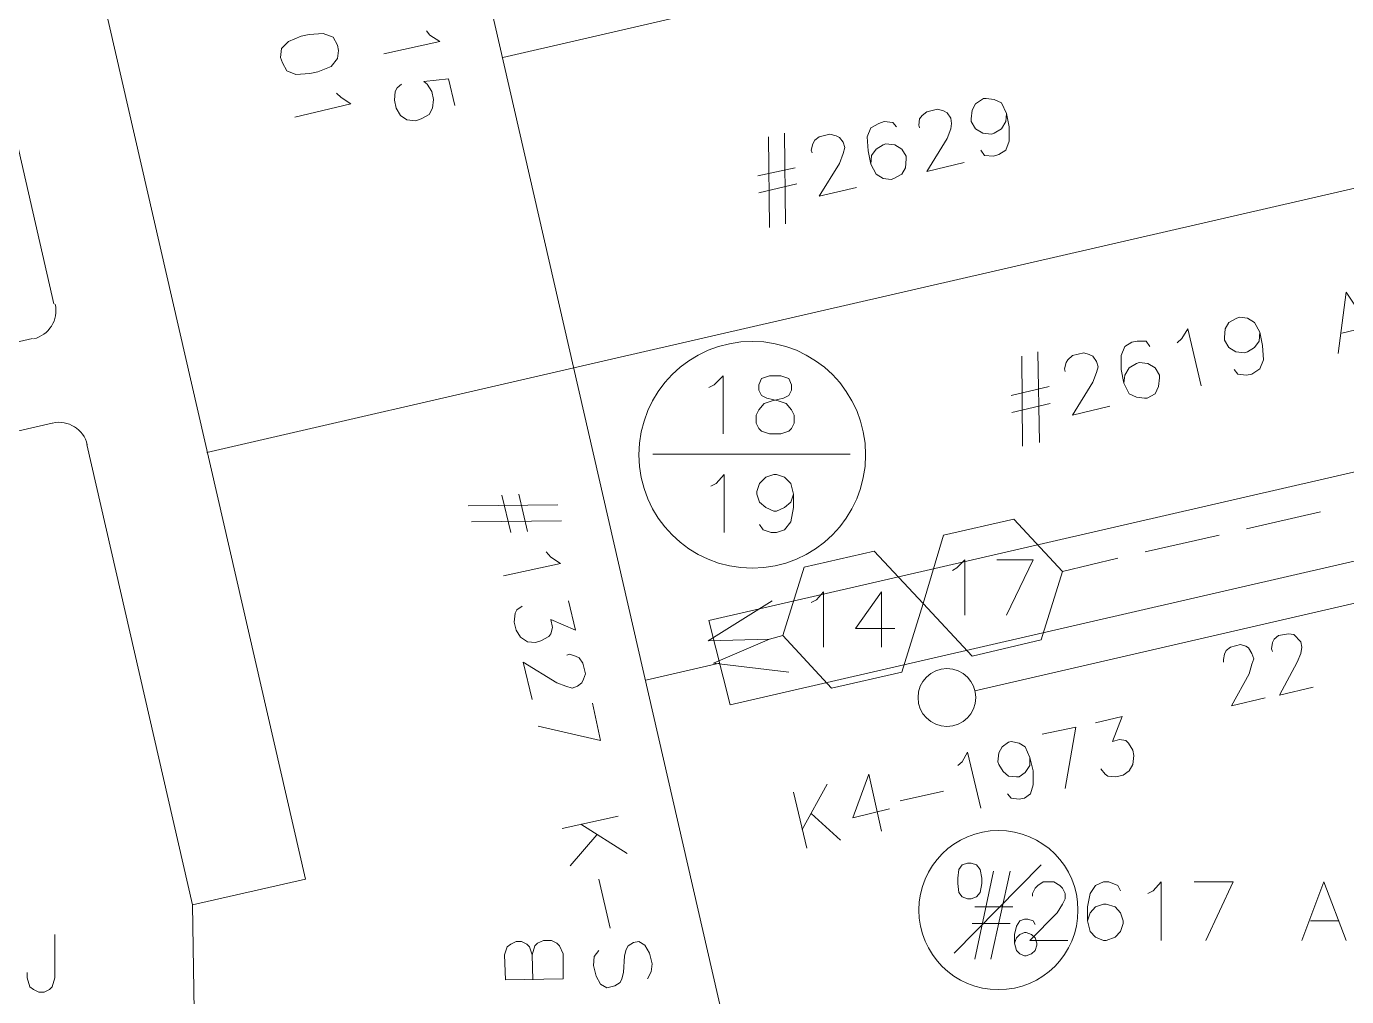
# Model space of a CAD drawing. Header units: millimetres. Extents: x 0.09 to 0.957, y 0.015 to 0.727.
# Drawn here: x 0.6194 to 0.7763, y 0.1853 to 0.3005 of the extents above; entities that cross this region are included whole.
import ezdxf

# ---------------------------------------------------------------- set-up
doc = ezdxf.new("R2010")
doc.units = ezdxf.units.MM
for name, color, linetype, true_color in [('PDF_s48$Cable-565', 23, 'Continuous', 0xdd8a6e), ('PDF_s48$LOTS', 254, 'Continuous', 0xdcdcdc), ('PDF_s48$ROAD', 8, 'Continuous', 0x808080), ('PDF_s48$SDU', 157, 'Continuous', 0x396472)]:
    doc.layers.add(name, color=color, linetype=linetype, true_color=true_color)
for name, color, linetype in [('PDF_s48$HCOUNT', 1, 'Continuous'), ('PDF_s48$Passives-TapOffs', 7, 'Continuous'), ('PDF_s48$POLE', 7, 'Continuous'), ('PDF_s48$STRAND', 7, 'Continuous'), ('PDF_s48$Symbols-EndOfLine', 7, 'Continuous'), ('PDF_s48$Symbols-Terminator', 7, 'Continuous')]:
    doc.layers.add(name, color=color, linetype=linetype)

msp = doc.modelspace()

# ---------------------------------------------------------------- linework, layer by layer
at = {"layer": 'PDF_s48$Cable-565', "lineweight": 13}
for points in [[(0.7731383300781179, 0.2428292968749978), (0.764373886718743, 0.2408229785156228)], [(0.761100419921868, 0.2400838085937478), (0.7523359765624931, 0.2380774902343728)], [(0.7490625097656181, 0.2373383203124978), (0.7425155761718683, 0.2357543847656228)]]:
    msp.add_lwpolyline(points, dxfattribs=at)
at = {"layer": 'PDF_s48$HCOUNT', "lineweight": 9}
for points in [[(0.7399812792968682, 0.2009078027343731), (0.7296329003906182, 0.1904538281249982)], [(0.7368134082031182, 0.1916153808593732), (0.7368134082031182, 0.1926713378906232), (0.7370245996093682, 0.1936216992187482), (0.7374469824218683, 0.1942552734374983), (0.7379749609374932, 0.1944664648437482), (0.7383973437499933, 0.1944664648437482), (0.7390309179687433, 0.1942552734374983), (0.7392421093749934, 0.1938328906249982)]]:
    msp.add_lwpolyline(points, dxfattribs=at)
for points in [[(0.7312168359374934, 0.2011189941406232), (0.7316392187499933, 0.2011189941406232), (0.7322727929687433, 0.2009078027343731), (0.7326951757812433, 0.2003798242187481), (0.7329063671874932, 0.1993238671874982), (0.7329063671874932, 0.1986902929687482), (0.7326951757812433, 0.1976343359374981), (0.7322727929687433, 0.1971063574218732), (0.7316392187499933, 0.1968951660156232), (0.7312168359374934, 0.1968951660156232), (0.7305832617187434, 0.1971063574218732), (0.7301608789062433, 0.1976343359374981), (0.7300552832031184, 0.1986902929687482), (0.7300552832031184, 0.1993238671874982), (0.7301608789062433, 0.2003798242187481), (0.7305832617187434, 0.2009078027343731)], [(0.7370245996093682, 0.1922489550781232), (0.7374469824218683, 0.1926713378906232), (0.7379749609374932, 0.1928825292968732), (0.7381861523437432, 0.1928825292968732), (0.7388197265624932, 0.1926713378906232), (0.7392421093749934, 0.1922489550781232), (0.7394533007812432, 0.1916153808593732), (0.7394533007812432, 0.1914041894531232), (0.7392421093749934, 0.1907706152343732), (0.7388197265624932, 0.1903482324218733), (0.7381861523437432, 0.1901370410156232), (0.7379749609374932, 0.1901370410156232), (0.7374469824218683, 0.1903482324218733), (0.7370245996093682, 0.1907706152343732), (0.7368134082031182, 0.1916153808593732)]]:
    msp.add_lwpolyline(points, close=True, dxfattribs=at)
msp.add_circle((0.7348879790415569, 0.1955535747446859), 0.0094508149037488, dxfattribs=at)
at = {"layer": 'PDF_s48$LOTS', "lineweight": 0}
for points in [[(0.7056626757812436, 0.1674339648437485), (0.641988466796869, 0.444728281249996)], [(0.6759902832031189, 0.2967887011718723), (0.7230859667968684, 0.3076650585937472)], [(0.6408269140624941, 0.2499042089843727), (0.6844379394531188, 0.2599358007812476), (0.8461049609374921, 0.2971054882812472)], [(0.7017556347656186, 0.224878027343748), (0.6929911914062437, 0.2228717089843729)], [(0.6396989328907708, 0.1583636758257364), (0.6391373828124941, 0.1961559960937482)]]:
    msp.add_lwpolyline(points, dxfattribs=at)
at = {"layer": 'PDF_s48$Passives-TapOffs', "lineweight": 9}
for points in [[(0.7317448144531183, 0.225722792968748), (0.7259370507812433, 0.2319529394531228), (0.7283657519531183, 0.2400838085937478), (0.7367078124999932, 0.2419845312499977), (0.7425155761718683, 0.2357543847656228), (0.7399812792968682, 0.2276235156249979)], [(0.7150606933593684, 0.2219213476562479), (0.7092529296874935, 0.2281514941406229), (0.7117872265624935, 0.2362823632812478), (0.7201292871093684, 0.2381830859374978), (0.7259370507812433, 0.2319529394531228), (0.7234027539062434, 0.2238220703124979)]]:
    msp.add_lwpolyline(points, close=True, dxfattribs=at)
for points in [[(0.7294217089843684, 0.2358599804687478), (0.7299496874999933, 0.2361767675781228), (0.7309000488281184, 0.2371271289062478), (0.7309000488281184, 0.2305801953124979)], [(0.7347014941406182, 0.2371271289062478), (0.7390309179687433, 0.2371271289062478), (0.7358630468749933, 0.2305801953124979)], [(0.7126319921874935, 0.2320585351562479), (0.7132655664062435, 0.2323753222656228), (0.7141103320312434, 0.2333256835937478), (0.7141103320312434, 0.2267787499999979)], [(0.7225579882812435, 0.2289962597656229), (0.7179117773437433, 0.2289962597656229), (0.7209740527343684, 0.2333256835937478), (0.7209740527343684, 0.2267787499999979)]]:
    msp.add_lwpolyline(points, dxfattribs=at)
at = {"layer": 'PDF_s48$POLE', "lineweight": 0}
for points in [[(0.7464226171874933, 0.217803115234373), (0.7495904882812431, 0.218542285156248), (0.7484289355468681, 0.215585605468748), (0.7492737011718682, 0.215796796874998), (0.7500128710937431, 0.215691201171873), (0.7503296582031183, 0.215374414062498), (0.7508576367187431, 0.214529648437498), (0.7509632324218681, 0.213896074218748), (0.7508576367187431, 0.2128401171874981), (0.7504352539062431, 0.212100947265623), (0.749696083984368, 0.2115729687499981), (0.7488513183593682, 0.2113617773437481), (0.7479009570312432, 0.211467373046873), (0.7475841699218682, 0.211678564453123), (0.7470561914062431, 0.212312138671873)], [(0.7400868749999931, 0.216430371093748), (0.7440995117187432, 0.217275136718748), (0.7428323632812432, 0.2099890332031231)], [(0.7300552832031184, 0.212734521484373), (0.7305832617187434, 0.2131569042968731), (0.7312168359374934, 0.214318457031248), (0.7328007714843683, 0.2076659277343731)], [(0.7386085351562433, 0.213684882812498), (0.7390309179687433, 0.212100947265623), (0.7390309179687433, 0.210411416015623), (0.7387141308593682, 0.209355458984373), (0.7379749609374932, 0.2088274804687481), (0.7373413867187432, 0.2087218847656231), (0.7363910253906182, 0.2088274804687481), (0.7359686425781183, 0.209355458984373)], [(0.7115760351562435, 0.2051316308593731), (0.7145327148437435, 0.210517011718748)], [(0.7219244140624933, 0.2075603320312481), (0.7175949902343683, 0.206504374999998), (0.7194957128906184, 0.211678564453123), (0.7209740527343684, 0.2049204394531231)], [(0.7105200781249935, 0.209566650390623), (0.7121040136718685, 0.2029141210937482)], [(0.7283657519531183, 0.209672246093748), (0.7231915624999934, 0.2085106933593731)], [(0.7161166503906184, 0.2038644824218732), (0.7126319921874935, 0.2070323535156231)]]:
    msp.add_lwpolyline(points, dxfattribs=at)
msp.add_lwpolyline([(0.7386085351562433, 0.212734521484373), (0.7380805566406182, 0.2118897558593731), (0.7373413867187432, 0.2113617773437481), (0.7370245996093682, 0.2113617773437481), (0.7360742382812432, 0.211467373046873), (0.7354406640624932, 0.2119953515624981), (0.7349126855468683, 0.2128401171874981), (0.7348070898437432, 0.2131569042968731), (0.7349126855468683, 0.214212861328123), (0.7353350683593682, 0.214952031249998), (0.7360742382812432, 0.215480009765623), (0.7363910253906182, 0.215585605468748), (0.7373413867187432, 0.215374414062498), (0.7380805566406182, 0.214952031249998), (0.7386085351562433, 0.213684882812498)], close=True, dxfattribs=at)
msp.add_circle((0.7287632123457928, 0.2207920206142361), 0.0034318345514746, dxfattribs=at)
at = {"layer": 'PDF_s48$ROAD', "lineweight": 0}
for points in [[(0.6265714941406193, 0.2508545703124977), (0.6391373828124941, 0.1961559960937482), (0.6525480371093692, 0.1992182714843732), (0.5991166113281194, 0.4314232226562461)], [(0.6226644531249943, 0.2675386914062475), (0.6062971191406195, 0.3390269824218719)], [(0.850751171874992, 0.2644764160156225), (0.7004884863281186, 0.2299466210937479), (0.7030227832031186, 0.219915029296873), (0.8534966601562421, 0.2545504199218727)], [(0.6201301562499943, 0.2634204589843725), (0.4041869433593713, 0.213790478515623)], [(0.6224532617187443, 0.2533888671874976), (0.5093602636718704, 0.2274123242187479)]]:
    msp.add_lwpolyline(points, dxfattribs=at)
for centre, radius, start, end in [((0.6194672005599555, 0.2667279795102401), 0.0034318621375387, 282.9474122329322, 12.94736798252482), ((0.6232688075991254, 0.2500432113021482), 0.0034318621375395, 12.94741223289876, 102.9473679825104)]:
    msp.add_arc(centre, radius, start, end, dxfattribs=at)
at = {"layer": 'PDF_s48$SDU', "lineweight": 0}
for points in [[(0.6563494824218691, 0.2982670410156222), (0.6564550781249939, 0.2976334667968723), (0.6563494824218691, 0.2966831054687473), (0.6556103124999941, 0.2957327441406223), (0.654026376953119, 0.2950991699218723), (0.653076015624994, 0.2948879785156222), (0.651386484374994, 0.2947823828124973), (0.650330527343744, 0.2952047656249972), (0.649802548828119, 0.2961551269531223), (0.6495913574218691, 0.2967887011718723), (0.649696953124994, 0.2978446582031223), (0.6505417187499941, 0.2986894238281223), (0.652020058593744, 0.2993229980468722), (0.6529704199218691, 0.2995341894531223), (0.654659951171869, 0.2996397851562472), (0.655821503906244, 0.2992174023437472)], [(0.7357574511718683, 0.2891858105468723), (0.7352294726562433, 0.2883410449218724), (0.7343847070312433, 0.2878130664062474), (0.7340679199218683, 0.2877074707031224), (0.7330119628906182, 0.2878130664062474), (0.7321671972656184, 0.2883410449218724), (0.7316392187499933, 0.2891858105468723), (0.7316392187499933, 0.2895025976562473), (0.7317448144531183, 0.2905585546874973), (0.7321671972656184, 0.2912977246093723), (0.7331175585937433, 0.2919312988281223), (0.7334343457031184, 0.2919312988281223), (0.7343847070312433, 0.2918257031249973), (0.7352294726562433, 0.2914033203124973), (0.7358630468749933, 0.2901361718749973)], [(0.7198124999999935, 0.2851731738281224), (0.7203404785156184, 0.2859123437499973), (0.7211852441406184, 0.2864403222656224), (0.7215020312499933, 0.2865459179687473), (0.7225579882812435, 0.2864403222656224), (0.7234027539062434, 0.2859123437499973), (0.7239307324218685, 0.2850675781249974), (0.7239307324218685, 0.2847507910156224), (0.7238251367187435, 0.2836948339843724), (0.7234027539062434, 0.2829556640624974), (0.7224523925781183, 0.2824276855468724), (0.7221356054687434, 0.2823220898437474), (0.7211852441406184, 0.2824276855468724), (0.7203404785156184, 0.2829556640624974), (0.7197069042968685, 0.2841172167968724)], [(0.765852226562493, 0.2631036718749975), (0.765324248046868, 0.2623645019531226), (0.764479482421868, 0.2618365234374976), (0.7641626953124929, 0.2617309277343725), (0.763106738281243, 0.2618365234374976), (0.762261972656243, 0.2623645019531226), (0.7617339941406182, 0.2632092675781226), (0.7617339941406182, 0.2635260546874976), (0.761839589843743, 0.2645820117187476), (0.762261972656243, 0.2653211816406226), (0.763212333984368, 0.2658491601562475), (0.763529121093743, 0.2659547558593726), (0.764479482421868, 0.2658491601562475), (0.765324248046868, 0.2653211816406226), (0.765957822265618, 0.2641596289062476)], [(0.7499072753906181, 0.2590910351562476), (0.7504352539062431, 0.2599358007812476), (0.7512800195312432, 0.2604637792968726), (0.7515968066406181, 0.2605693749999976), (0.7526527636718681, 0.2604637792968726), (0.7534975292968681, 0.2599358007812476), (0.7540255078124931, 0.2590910351562476), (0.7540255078124931, 0.2587742480468726), (0.7539199121093682, 0.2577182910156226), (0.7534975292968681, 0.2568735253906226), (0.7525471679687432, 0.2563455468749977), (0.7522303808593681, 0.2563455468749977), (0.7512800195312432, 0.2564511425781226), (0.7504352539062431, 0.2568735253906226), (0.7498016796874932, 0.2581406738281226)], [(0.7457890429687432, 0.1952056347656233), (0.7464226171874933, 0.1959448046874982), (0.7473729785156182, 0.1962615917968732), (0.7476897656249931, 0.1962615917968732), (0.7487457226562431, 0.1959448046874982), (0.749379296874993, 0.1952056347656233), (0.749696083984368, 0.1942552734374983), (0.749696083984368, 0.1939384863281232), (0.749379296874993, 0.1929881249999982), (0.7487457226562431, 0.1923545507812482), (0.7476897656249931, 0.1919321679687482), (0.7473729785156182, 0.1919321679687482), (0.7464226171874933, 0.1923545507812482), (0.7457890429687432, 0.1929881249999982), (0.7454722558593682, 0.1942552734374983)]]:
    msp.add_lwpolyline(points, close=True, dxfattribs=at)
for points in [[(0.6669090527343688, 0.2999565722656222), (0.6673314355468689, 0.2994285937499972), (0.6684929882812439, 0.2986894238281223), (0.661840458984369, 0.2972110839843722)], [(0.663952373046869, 0.2936208300781223), (0.663424394531244, 0.2931984472656223), (0.6632132031249939, 0.2927760644531223), (0.663107607421869, 0.2917201074218723), (0.663318798828119, 0.2907697460937473), (0.6638467773437439, 0.2899249804687473), (0.664585947265619, 0.2893970019531223), (0.6656419042968689, 0.2892914062499973), (0.6662754785156189, 0.2895025976562473), (0.667225839843744, 0.2900305761718723), (0.6676482226562439, 0.2907697460937473), (0.6677538183593689, 0.2918257031249973), (0.667542626953119, 0.2927760644531223), (0.6670146484374939, 0.2936208300781223), (0.6665922656249939, 0.2939376171874973), (0.6695489453124939, 0.2942544042968723), (0.6702881152343689, 0.2910865332031223)], [(0.6562438867187441, 0.2925648730468723), (0.656771865234369, 0.2920368945312473), (0.657933417968744, 0.2912977246093723), (0.651280888671869, 0.2897137890624973)], [(0.7255146679687434, 0.2884466406249974), (0.7254090722656183, 0.2887634277343723), (0.7255146679687434, 0.2895025976562473), (0.7258314550781183, 0.2899249804687473), (0.7263594335937434, 0.2903473632812474), (0.7276265820312434, 0.2906641503906223), (0.7283657519531183, 0.2904529589843723), (0.7287881347656184, 0.2902417675781223), (0.7292105175781183, 0.2896081933593723), (0.7293161132812434, 0.2889746191406223), (0.7292105175781183, 0.2883410449218724), (0.7287881347656184, 0.2871794921874973), (0.7263594335937434, 0.2832724511718724), (0.7307944531249932, 0.2843284082031224)], [(0.7197069042968685, 0.2841172167968724), (0.7193901171874933, 0.2857011523437474), (0.7192845214843685, 0.2873906835937474), (0.7197069042968685, 0.2884466406249974), (0.7206572656249933, 0.2889746191406223), (0.7212908398437433, 0.2891858105468723), (0.7223467968749934, 0.2890802148437474), (0.7227691796874934, 0.2885522363281223)], [(0.7358630468749933, 0.2901361718749973), (0.7361798339843683, 0.2885522363281223), (0.7361798339843683, 0.2868627050781223), (0.7357574511718683, 0.2858067480468724), (0.7349126855468683, 0.2852787695312473), (0.7342791113281183, 0.2850675781249974), (0.7332231542968684, 0.2851731738281224), (0.7328007714843683, 0.2858067480468724)], [(0.7076689941406185, 0.2766199218749974), (0.7075633984374936, 0.2873906835937474)], [(0.7095697167968684, 0.2770423046874975), (0.7094641210937435, 0.2878130664062474)], [(0.7127375878906185, 0.2854899609374973), (0.7126319921874935, 0.2858067480468724), (0.7128431835937434, 0.2865459179687473), (0.7130543749999935, 0.2869683007812474), (0.7135823535156184, 0.2873906835937474), (0.7148495019531185, 0.2877074707031224), (0.7155886718749934, 0.2874962792968723), (0.7160110546874935, 0.2872850878906223), (0.7164334374999936, 0.2867571093749974), (0.7166446289062434, 0.2861235351562474), (0.7164334374999936, 0.2853843652343724), (0.7160110546874935, 0.2842228124999973), (0.7135823535156184, 0.2803157714843724), (0.7180173730468685, 0.2813717285156224)], [(0.7107312695312435, 0.2836948339843724), (0.7062962499999936, 0.2827444726562474)], [(0.7109424609374936, 0.2817941113281224), (0.7064018457031186, 0.2807381542968725)], [(0.7752502441406178, 0.2616253320312476), (0.7762006054687429, 0.2689114355468725), (0.7803188378906178, 0.2627868847656225)], [(0.756137421874993, 0.2628924804687476), (0.756665400390618, 0.2634204589843725), (0.757404570312493, 0.2645820117187476), (0.7589885058593681, 0.2578238867187476)], [(0.765957822265618, 0.2641596289062476), (0.7662746093749929, 0.2625756933593726), (0.766380205078118, 0.2608861621093726), (0.765957822265618, 0.2598302050781226), (0.765007460937493, 0.2591966308593726), (0.764373886718743, 0.2590910351562476), (0.7633179296874931, 0.2591966308593726), (0.762895546874993, 0.2597246093749976)], [(0.778840498046868, 0.2647932031249975), (0.775672626953118, 0.2640540332031226)], [(0.7498016796874932, 0.2581406738281226), (0.7494848925781181, 0.2597246093749976), (0.7494848925781181, 0.2614141406249976), (0.7499072753906181, 0.2624700976562476), (0.7507520410156181, 0.2629980761718726), (0.7513856152343682, 0.2631036718749975), (0.7524415722656181, 0.2631036718749975), (0.7528639550781181, 0.2624700976562476)], [(0.7377637695312433, 0.2506433789062477), (0.7376581738281182, 0.2613085449218726)], [(0.7397700878906182, 0.2510657617187477), (0.7395588964843683, 0.2618365234374976)], [(0.7428323632812432, 0.2595134179687476), (0.7427267675781182, 0.2598302050781226), (0.7429379589843683, 0.2605693749999976), (0.7431491503906181, 0.2608861621093726), (0.7436771289062432, 0.2614141406249976), (0.7450498730468681, 0.2617309277343725), (0.7456834472656181, 0.2615197363281226), (0.7461058300781181, 0.2613085449218726), (0.7465282128906181, 0.2606749707031226), (0.7467394042968682, 0.2600413964843726), (0.7465282128906181, 0.2594078222656226), (0.7461058300781181, 0.2582462695312476), (0.7436771289062432, 0.2543392285156227), (0.7481121484374932, 0.2553951855468726)], [(0.7409316406249932, 0.2577182910156226), (0.7363910253906182, 0.2566623339843726)], [(0.7410372363281182, 0.2557119726562476), (0.7364966210937433, 0.2546560156249977)], [(0.6769406445312438, 0.2404005957031228), (0.6758846874999938, 0.2448356152343727)], [(0.6789469628906187, 0.2405061914062478), (0.6778910058593688, 0.2449412109374978)], [(0.6718720507812438, 0.2435684667968728), (0.6825372167968689, 0.2436740624999977)], [(0.6722944335937439, 0.2416677441406227), (0.6829595996093687, 0.2417733398437478)], [(0.6811644726562438, 0.2380774902343728), (0.6816924511718688, 0.2374439160156228), (0.6828540039062438, 0.2367047460937478), (0.6760958789062438, 0.2352264062499978)], [(0.6838043652343688, 0.2322697265624978), (0.6846491308593688, 0.2287850683593729), (0.6816924511718688, 0.2300522167968729), (0.6819036425781188, 0.2291018554687479), (0.6816924511718688, 0.2283626855468729), (0.6814812597656187, 0.2280458984374979), (0.6805308984374938, 0.2275179199218729), (0.6798973242187438, 0.2273067285156229), (0.6789469628906187, 0.2274123242187479), (0.6781021972656188, 0.2279403027343729), (0.6775742187499939, 0.2287850683593729), (0.6773630273437438, 0.2297354296874979), (0.6774686230468687, 0.2307913867187479), (0.6776798144531188, 0.2312137695312479), (0.6783133886718689, 0.2316361523437478)], [(0.6835931738281187, 0.2258283886718729), (0.6839099609374938, 0.2259339843749979), (0.6846491308593688, 0.225722792968748), (0.6850715136718688, 0.225511601562498), (0.6854938964843686, 0.224878027343748), (0.6858106835937436, 0.223610878906248), (0.6855994921874938, 0.222977304687498), (0.6853883007812437, 0.2225549218749979), (0.6848603222656187, 0.222132539062498), (0.6842267480468687, 0.2219213476562479), (0.6834875781249937, 0.222132539062498), (0.6824316210937437, 0.2225549218749979), (0.6784189843749937, 0.2249836230468729), (0.6794749414062438, 0.220548603515623)], [(0.6866554492187437, 0.2201262207031229), (0.6876058105468686, 0.215691201171873), (0.6802141113281187, 0.2173807324218729)], [(0.6830651953124938, 0.2052372265624981), (0.6897177246093688, 0.2067155664062481)], [(0.6852827050781187, 0.2057652050781231), (0.6907736816406186, 0.2022805468749982)], [(0.6840155566406187, 0.2008022070312482), (0.6871834277343688, 0.2044980566406231)], [(0.7320616015624932, 0.1897146582031233), (0.7342791113281183, 0.2001686328124982)], [(0.7339623242187433, 0.1897146582031233), (0.7362854296874933, 0.2001686328124982)], [(0.6887673632812437, 0.1934105078124982), (0.6873946191406187, 0.1992182714843732)], [(0.7389253222656182, 0.1972119531249982), (0.7389253222656182, 0.1975287402343732), (0.7392421093749934, 0.1981623144531232), (0.7395588964843683, 0.1984791015624981), (0.7401924707031183, 0.1989014843749982), (0.7414596191406182, 0.1989014843749982), (0.7421987890624931, 0.1984791015624981), (0.7425155761718683, 0.1981623144531232), (0.7428323632812432, 0.1975287402343732), (0.7428323632812432, 0.1968951660156232), (0.7425155761718683, 0.1962615917968732), (0.7418820019531182, 0.1952056347656233), (0.7386085351562433, 0.1919321679687482), (0.7431491503906181, 0.1919321679687482)], [(0.7454722558593682, 0.1942552734374983), (0.7454722558593682, 0.1959448046874982), (0.7457890429687432, 0.1975287402343732), (0.7464226171874933, 0.1984791015624981), (0.7473729785156182, 0.1989014843749982), (0.7480065527343682, 0.1989014843749982), (0.7490625097656181, 0.1984791015624981), (0.749379296874993, 0.1978455273437482)], [(0.7526527636718681, 0.1975287402343732), (0.753286337890618, 0.1978455273437482), (0.7542366992187431, 0.1989014843749982), (0.7542366992187431, 0.1919321679687482)], [(0.7581437402343681, 0.1989014843749982), (0.762789951171868, 0.1989014843749982), (0.759516484374993, 0.1919321679687482)], [(0.7709208203124929, 0.1919321679687482), (0.7735607128906179, 0.1989014843749982), (0.7762006054687429, 0.1919321679687482)], [(0.7366022167968682, 0.1959448046874982), (0.7320616015624932, 0.1959448046874982)], [(0.7362854296874933, 0.1939384863281232), (0.7317448144531183, 0.1939384863281232)], [(0.7752502441406178, 0.1942552734374983), (0.7719767773437429, 0.1942552734374983)], [(0.6227700488281193, 0.1926713378906232), (0.6227700488281193, 0.1874971484374983), (0.6224532617187443, 0.1864411914062483), (0.6221364746093693, 0.1861244042968733), (0.6215029003906193, 0.1858076171874983), (0.6208693261718694, 0.1858076171874983), (0.6202357519531194, 0.1861244042968733), (0.6198133691406194, 0.1864411914062483), (0.6194965820312442, 0.1874971484374983), (0.6194965820312442, 0.1881307226562483)], [(0.6794749414062438, 0.1902426367187483), (0.6797917285156188, 0.1912985937499982), (0.6801085156249937, 0.1916153808593732), (0.6808476855468687, 0.1919321679687482), (0.6817980468749937, 0.1919321679687482), (0.6824316210937437, 0.1916153808593732), (0.6827484082031187, 0.1912985937499982), (0.6831707910156188, 0.1903482324218733), (0.6831707910156188, 0.1873915527343732), (0.6763070703124939, 0.1872859570312483), (0.6762014746093687, 0.1902426367187483), (0.6765182617187439, 0.1911929980468733), (0.6769406445312438, 0.1915097851562483), (0.6775742187499939, 0.1918265722656233), (0.6782077929687438, 0.1918265722656233), (0.6788413671874939, 0.1915097851562483), (0.6791581542968688, 0.1911929980468733), (0.6794749414062438, 0.1902426367187483), (0.6795805371093687, 0.1872859570312483)], [(0.6873946191406187, 0.1907706152343732), (0.6868666406249937, 0.1900314453124983), (0.6867610449218687, 0.1889754882812482), (0.6870778320312438, 0.1877083398437482), (0.6876058105468686, 0.1867579785156232), (0.6883449804687438, 0.1863355957031233), (0.6892953417968687, 0.1865467871093733), (0.6899289160156187, 0.1869691699218733), (0.6901401074218687, 0.1873915527343732), (0.6903512988281186, 0.1881307226562483), (0.6904568945312436, 0.1901370410156232), (0.6906680859374937, 0.1908762109374983), (0.6908792773437437, 0.1912985937499982), (0.6915128515624936, 0.1917209765624982), (0.6921464257812437, 0.1918265722656233), (0.6928855957031186, 0.1914041894531232), (0.6934135742187437, 0.1904538281249982), (0.6937303613281186, 0.1891866796874982), (0.6936247656249936, 0.1882363183593733), (0.6932023828124936, 0.1873915527343732)]]:
    msp.add_lwpolyline(points, dxfattribs=at)
at = {"layer": 'PDF_s48$STRAND', "color": 254, "lineweight": 0, "true_color": 0xdcdcdc}
msp.add_lwpolyline([(0.7320616015624932, 0.221604560546873), (0.7990092773437426, 0.2370215332031228)], dxfattribs=at)
at = {"layer": 'PDF_s48$STRAND', "lineweight": 0}
for points in [[(0.7674361621093679, 0.2262507714843729), (0.767330566406243, 0.2265675585937479), (0.7674361621093679, 0.2273067285156229), (0.767647353515618, 0.2277291113281229), (0.7681753320312429, 0.2281514941406229), (0.769336884765618, 0.2283626855468729), (0.7699704589843679, 0.2282570898437479), (0.7708152246093679, 0.2274123242187479), (0.7709208203124929, 0.2267787499999979), (0.7708152246093679, 0.226039580078123), (0.770392841796868, 0.2249836230468729), (0.768280927734368, 0.2210765820312479), (0.772293564453118, 0.222026943359373)], [(0.761628398437493, 0.2249836230468729), (0.761628398437493, 0.2253004101562479), (0.7617339941406182, 0.2259339843749979), (0.761945185546868, 0.226356367187498), (0.762473164062493, 0.2267787499999979), (0.763634716796868, 0.2270955371093729), (0.7642682910156181, 0.2268843457031229), (0.764585078124993, 0.226673154296873), (0.765007460937493, 0.226039580078123), (0.765218652343743, 0.2254060058593729), (0.765007460937493, 0.2247724316406229), (0.764690673828118, 0.223610878906248), (0.762578759765618, 0.2198094335937479), (0.766591396484368, 0.2207597949218729)]]:
    msp.add_lwpolyline(points, dxfattribs=at)
at = {"layer": 'PDF_s48$Symbols-EndOfLine', "lineweight": 9}
for points in [[(0.7004884863281186, 0.2576126953124977), (0.7011220605468687, 0.2579294824218726), (0.7021780175781185, 0.2589854394531226), (0.7021780175781185, 0.2521217187499976)], [(0.7006996777343686, 0.2458915722656227), (0.7013332519531187, 0.2462083593749977), (0.7022836132812436, 0.2472643164062477), (0.7022836132812436, 0.2404005957031228)], [(0.7105200781249935, 0.2449412109374978), (0.7105200781249935, 0.2433572753906227), (0.7102032910156185, 0.2416677441406227), (0.7094641210937435, 0.2407173828124978), (0.7085137597656185, 0.2404005957031228), (0.7078801855468685, 0.2404005957031228), (0.7069298242187436, 0.2407173828124978), (0.7065074414062436, 0.2413509570312478)]]:
    msp.add_lwpolyline(points, dxfattribs=at)
for points in [[(0.7076689941406185, 0.2589854394531226), (0.7090417382812435, 0.2589854394531226), (0.7099920996093685, 0.2586686523437476), (0.7103088867187435, 0.2579294824218726), (0.7103088867187435, 0.2572959082031226), (0.7099920996093685, 0.2566623339843726), (0.7093585253906185, 0.2563455468749977), (0.7079857812499935, 0.2560287597656226), (0.7070354199218685, 0.2557119726562476), (0.7064018457031186, 0.2549728027343727), (0.7060850585937435, 0.2543392285156227), (0.7060850585937435, 0.2533888671874976), (0.7064018457031186, 0.2527552929687476), (0.7067186328124935, 0.2524385058593727), (0.7076689941406185, 0.2521217187499976), (0.7090417382812435, 0.2521217187499976), (0.7099920996093685, 0.2524385058593727), (0.7103088867187435, 0.2527552929687476), (0.7106256738281185, 0.2533888671874976), (0.7106256738281185, 0.2543392285156227), (0.7103088867187435, 0.2549728027343727), (0.7096753124999936, 0.2557119726562476), (0.7087249511718686, 0.2560287597656226), (0.7073522070312435, 0.2563455468749977), (0.7067186328124935, 0.2566623339843726), (0.7064018457031186, 0.2572959082031226), (0.7064018457031186, 0.2579294824218726), (0.7067186328124935, 0.2586686523437476)], [(0.7102032910156185, 0.2439908496093727), (0.7094641210937435, 0.2433572753906227), (0.7085137597656185, 0.2429348925781228), (0.7081969726562435, 0.2429348925781228), (0.7072466113281185, 0.2433572753906227), (0.7065074414062436, 0.2439908496093727), (0.7061906542968684, 0.2449412109374978), (0.7061906542968684, 0.2452579980468728), (0.7065074414062436, 0.2462083593749977), (0.7072466113281185, 0.2469475292968728), (0.7081969726562435, 0.2472643164062477), (0.7085137597656185, 0.2472643164062477), (0.7094641210937435, 0.2469475292968728), (0.7102032910156185, 0.2462083593749977), (0.7105200781249935, 0.2449412109374978)]]:
    msp.add_lwpolyline(points, close=True, dxfattribs=at)
at = {"layer": 'PDF_s48$Symbols-EndOfLine', "color": 15, "lineweight": 0, "true_color": 0x954a4a}
msp.add_lwpolyline([(0.7172782031249934, 0.2496930175781227), (0.6938359570312436, 0.2496930175781227)], dxfattribs=at)
msp.add_circle((0.7056367881093656, 0.2496208310781208), 0.0134634511484403, dxfattribs=at)
at = {"layer": 'PDF_s48$Symbols-Terminator', "lineweight": 9}
for points in [[(0.7092529296874935, 0.2281514941406229), (0.7076689941406185, 0.2277291113281229), (0.7003828906249936, 0.2275179199218729), (0.7079857812499935, 0.2322697265624978)], [(0.7099920996093685, 0.2238220703124979), (0.7010164648437436, 0.224878027343748), (0.7076689941406185, 0.2277291113281229)]]:
    msp.add_lwpolyline(points, dxfattribs=at)

doc.saveas('drawing.dxf')
